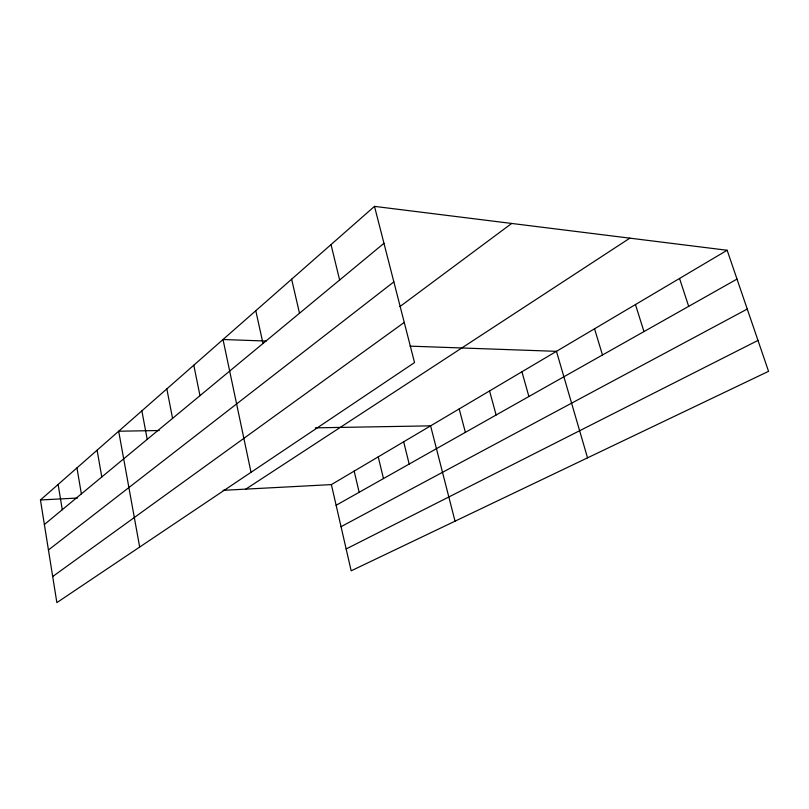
<?xml version="1.0" encoding="UTF-8"?>
<svg xmlns="http://www.w3.org/2000/svg" width="809" height="809" viewBox="0 0 809 809"><rect width="100%" height="100%" fill="white"/><g stroke="black" fill="none" stroke-linecap="round" stroke-linejoin="round"><path stroke-width="1.21" d="M374.496 206.376L414.542 362.563L56.863 602.624L40.45 499.982L374.496 206.376L727.149 250.264L768.55 371.321L351.167 570.82L331.387 484.601L727.149 250.264M44.374 524.525L383.962 243.307M48.449 549.989L393.852 281.886M399.919 306.581L511.703 223.446M52.686 576.534L404.247 322.427M245.805 489.132L629.867 238.149M336.129 505.281L737.009 279.085M341.044 526.689L747.263 309.058M346.151 548.967L757.982 340.417M40.45 499.982L77.533 498.02M223.102 490.325L331.387 484.601M159.201 430.519L118.68 431.217L139.674 547.046M315.368 427.84L430.6 425.858L455.032 521.168M266.171 341.044L223.021 339.517L251.023 472.304M410.032 346.141L556.461 351.339L587.536 457.843M679.54 278.458L688.681 306.348M635.459 304.558L643.964 331.579M594.544 328.788L602.483 354.989M521.926 371.786L528.894 396.511M489.566 390.939L496.129 414.997M459.188 408.929L465.377 432.35M403.661 441.815L409.192 464.053M331.023 244.591L339.628 280.015M378.228 456.873L383.476 478.574M354.17 471.121L359.156 492.287M291.634 279.206L299.502 313.245M255.786 310.717L263.006 343.471M193.796 365.193L199.975 395.672M166.836 388.896L172.57 418.364M141.868 410.841L147.218 439.358M97.1 450.188L101.792 476.976M76.956 467.895L81.365 493.894M58.117 484.449L62.273 509.71"/></g></svg>
